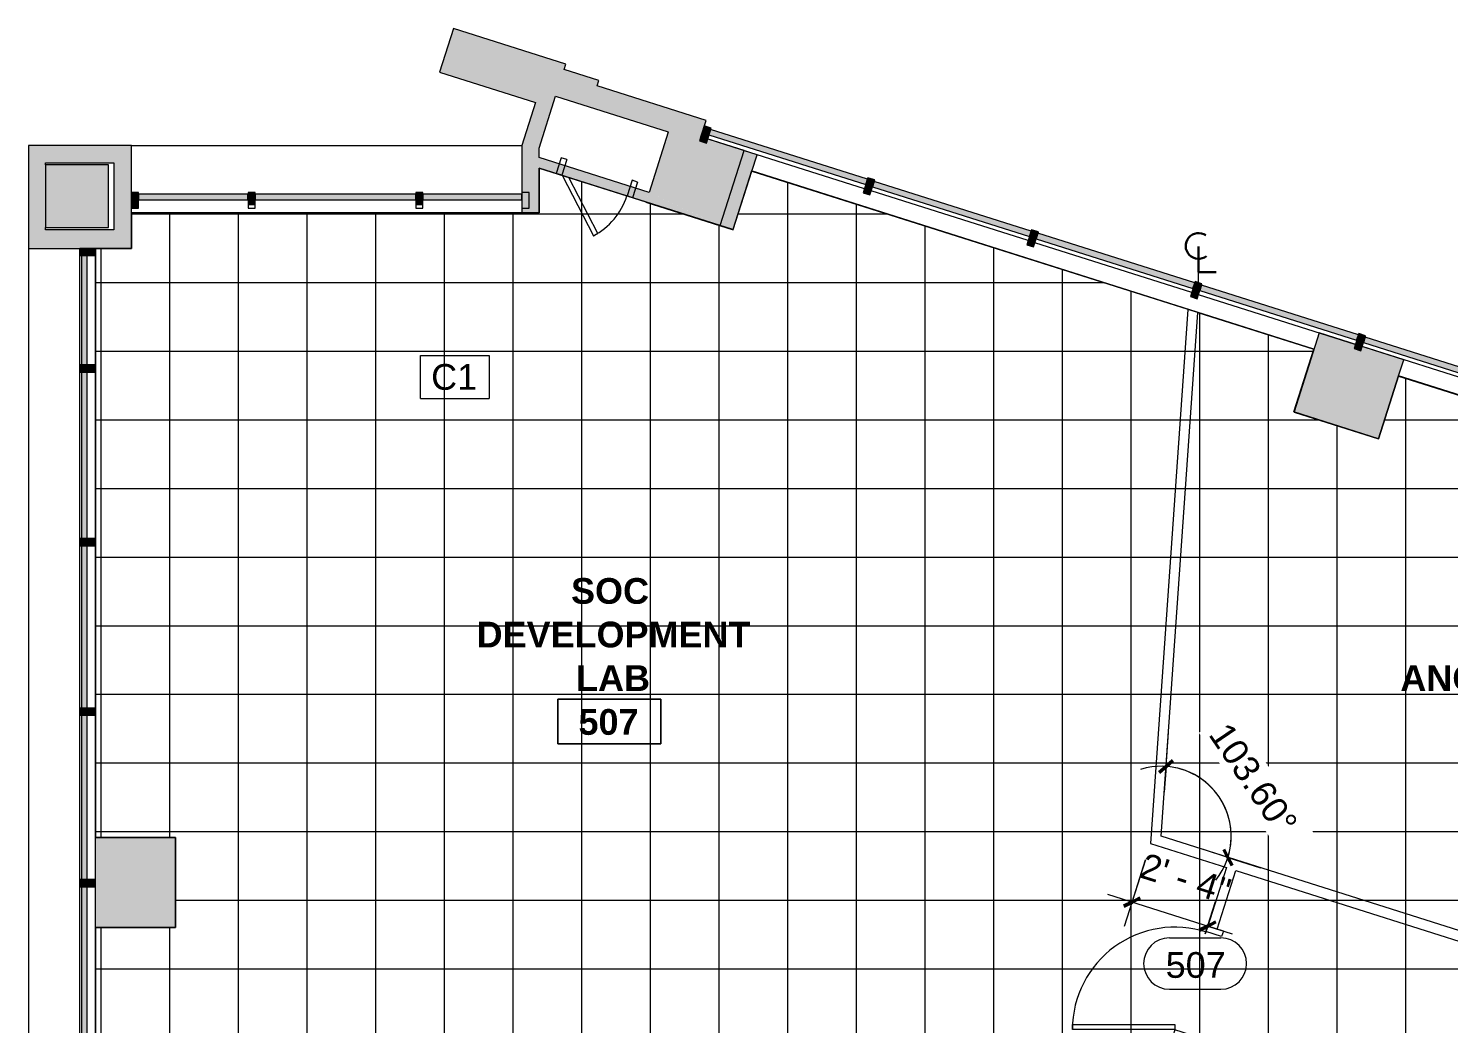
# Model space of a CAD drawing. Header units: inches. Extents: x 381 to 2249, y -1781 to -36.
# Drawn here: x 392.5 to 888.8, y -384 to -36 of the extents above; entities that cross this region are included whole.
import ezdxf

# ---------------------------------------------------------------- set-up
doc = ezdxf.new("R2010")
doc.units = ezdxf.units.IN
doc.header["$MEASUREMENT"] = 0
for name, color, linetype, lineweight in [('A-ANNO-DIMS', 211, 'Continuous', 9), ('A-ANNO-DIMS-96', 211, 'Continuous', 9), ('A-ANNO-KEYN', 231, 'Continuous', 9), ('A-ANNO-NOTE', 131, 'Continuous', 9), ('A-AREA-IDEN', 2, 'Continuous', 9), ('A-COLS', 52, 'Continuous', 13), ('A-DETL', 90, 'Continuous', 9), ('A-DETL-GENF', 92, 'Continuous', 9), ('A-DETL-THIN', 151, 'Continuous', 9), ('A-DOOR', 31, 'Continuous', 13), ('A-DOOR-FRAM', 31, 'Continuous', 20), ('A-DOOR-IDEN', 31, 'Continuous', 9), ('A-GLAZ-CURT', 52, 'Continuous', 13), ('A-GLAZ-CWMG', 51, 'Continuous', 13), ('A-WALL', 113, 'Continuous', 13), ('I-WALL', 2, 'Continuous', 13)]:
    doc.layers.add(name, color=color, linetype=linetype, lineweight=lineweight)
doc.styles.add('Arial', font='arial.ttf', dxfattribs={"height": 9})
doc.styles.add('Swis721 Lt BT', font='swissl.ttf', dxfattribs={"height": 9})
doc.styles.add('Swis721 Lt BT_B', font='', dxfattribs={"height": 9})
doc.styles.get('Swis721 Lt BT_B').set_extended_font_data('Swis721 Lt BT', bold=True)
doc.dimstyles.new('OTJ_-_3_32__Linear__1__Tolerance', dxfattribs={"dimscale": 12, "dimtxt": 9.497835, "dimasz": 0.375, "dimexe": 0.75, "dimexo": 0.5, "dimgap": 0.5, "dimtad": 1, "dimdec": 0, "dimzin": 3, "dimdsep": 46, "dimlunit": 4, "dimtxsty": 'Swis721 Lt BT', "dimblk1": 'OBLIQUE', "dimblk2": 'OBLIQUE', "dimsah": 1, "dimcen": 0.09, "dimdle": 0.75, "dimazin": 0, "dimtfac": 1, "dimtdec": 4, "dimtix": 1, "dimtmove": 0, "dimatfit": 3, "dimfxl": 1, "dimtvp": 1, "dimfrac": 2, "dimtolj": 1, "dimtzin": 0, "dimarcsym": 2})
doc.dimstyles.new('OTJ_-_Angular_-_3_32_', dxfattribs={"dimscale": 12, "dimtxt": 9.497835, "dimasz": 0.375, "dimexe": 0.75, "dimexo": 0.5, "dimgap": 0.5, "dimtad": 1, "dimdec": 1, "dimrnd": 0.5, "dimzin": 0, "dimdsep": 46, "dimlunit": 5, "dimtxsty": 'Swis721 Lt BT', "dimblk1": 'OBLIQUE', "dimblk2": 'OBLIQUE', "dimsah": 1, "dimcen": 0.09, "dimdle": 0.75, "dimazin": 0, "dimtfac": 1, "dimtdec": 4, "dimtix": 1, "dimtmove": 0, "dimatfit": 3, "dimfxl": 1, "dimtvp": 1, "dimtfill": 1, "dimfrac": 2, "dimtolj": 1, "dimtzin": 0, "dimarcsym": 2})
pattern_1 = [(0, (-470.073, 619.15), (0, 24), []), (90, (-470.073, 619.15), (-24, 1e-15), [])]

# ---------------------------------------------------------------- blocks, each defined once
blk = doc.blocks.new('System Panel - Glazed 2-5026264-Level 5 CONSTRUCTION')
at = {"layer": 'A-GLAZ-CURT', "lineweight": 9}
blk.add_hatch(color=7, dxfattribs=at).paths.add_polyline_path([(28.75, 0.25), (28.75, 2.25), (-28.75, 2.25), (-28.75, 0.25), (22.85, 0.25)], flags=0)
at = {"layer": 'A-GLAZ-CURT', "color": 8, "lineweight": 20}
for p, q in [((28.75, 2.25), (-28.75, 2.25)), ((-28.75, 2.25), (-28.75, 0.25)), ((-28.75, 0.25), (28.75, 0.25)), ((28.75, 0.25), (28.75, 2.25))]:
    blk.add_line(p, q, dxfattribs=at)
blk = doc.blocks.new('Rectangular Mullion - 2_5_ x 5_ rectangular-5019624-Level 5 CONSTRUCTION')
at = {"layer": 'A-GLAZ-CWMG', "lineweight": 9}
blk.add_hatch(color=7, dxfattribs=at).paths.add_polyline_path([(-2.5, 2.75), (-2.5, -2.75), (0, -2.75), (0, 2.75), (-1.59, 2.75)], flags=0)
at = {"layer": 'A-GLAZ-CWMG', "color": 8, "lineweight": 20}
for p, q in [((0, 2.75), (-2.5, 2.75)), ((-2.5, 2.75), (-2.5, -2.75)), ((0, -2.75), (0, 2.75)), ((-2.5, -2.75), (0, -2.75))]:
    blk.add_line(p, q, dxfattribs=at)
blk = doc.blocks.new('System Panel - Glazed 2-5038000-Level 5 CONSTRUCTION')
at = {"layer": 'A-GLAZ-CURT', "lineweight": 9}
blk.add_hatch(color=7, dxfattribs=at).paths.add_polyline_path([(28.75, 0.25), (28.75, 2.25), (-28.75, 2.25), (-28.75, 0.25), (12.85, 0.25)], flags=0)
at = {"layer": 'A-GLAZ-CURT', "color": 8, "lineweight": 20}
for p, q in [((28.75, 2.25), (-28.75, 2.25)), ((-28.75, 2.25), (-28.75, 0.25)), ((-28.75, 0.25), (28.75, 0.25)), ((28.75, 0.25), (28.75, 2.25))]:
    blk.add_line(p, q, dxfattribs=at)
blk = doc.blocks.new('Walls 16 - Walls 16-5039104-Level 5 CONSTRUCTION')
at = {"layer": 'A-WALL', "lineweight": 9}
blk.add_hatch(color=7, dxfattribs=at).paths.add_polyline_path([(569.72, -100.39), (570.95, -100.39), (570.95, -84.81), (608.32, -96.67), (609.38, -93.33), (570.95, -81.14), (570.95, -77.82), (576.7, -59.71), (626.93, -75.65), (629.3, -68.18), (591.27, -56.11), (591.87, -54.21), (579.67, -50.34), (580.28, -48.43), (541.01, -35.97), (536.17, -51.22), (569.72, -61.87), (564.95, -76.89), (564.98, -100.39)], flags=0)
at = {"layer": 'A-WALL', "color": 8, "lineweight": 20}
for p, q in [((541.01, -35.97), (536.17, -51.22)), ((580.28, -48.43), (541.01, -35.97)), ((579.67, -50.34), (580.28, -48.43)), ((536.17, -51.22), (569.72, -61.87)), ((591.87, -54.21), (579.67, -50.34)), ((591.27, -56.11), (591.87, -54.21)), ((629.3, -68.18), (591.27, -56.11)), ((569.72, -61.87), (564.95, -76.89)), ((570.95, -77.82), (576.7, -59.71)), ((576.7, -59.71), (616.08, -72.2)), ((627.49, -73.91), (629.3, -68.18)), ((564.95, -76.89), (564.95, -100.39)), ((570.95, -81.14), (570.95, -77.82)), ((609.38, -93.33), (570.95, -81.14)), ((570.95, -100.39), (570.95, -84.81)), ((570.95, -84.81), (608.32, -96.67)), ((564.95, -100.39), (570.95, -100.39))]:
    blk.add_line(p, q, dxfattribs=at)
blk = doc.blocks.new('System Panel - Glazed 2-5040567-Level 5 CONSTRUCTION')
at = {"layer": 'A-GLAZ-CURT', "lineweight": 9}
blk.add_hatch(color=7, dxfattribs=at).paths.add_polyline_path([(-19.14, 0.25), (19.14, 0.25), (19.14, 2.25), (-19.14, 2.25)], flags=0)
at = {"layer": 'A-GLAZ-CURT', "color": 8, "lineweight": 20}
for p, q in [((19.14, 2.25), (-19.14, 2.25)), ((-19.14, 2.25), (-19.14, 0.25)), ((-19.14, 0.25), (19.14, 0.25)), ((19.14, 0.25), (19.14, 2.25))]:
    blk.add_line(p, q, dxfattribs=at)
blk = doc.blocks.new('Rectangular Mullion - 2_5_ x 5_ rectangular-5019623-Level 5 CONSTRUCTION')
at = {"layer": 'A-GLAZ-CWMG', "lineweight": 9}
blk.add_hatch(color=7, dxfattribs=at).paths.add_polyline_path([(0, 1.76), (0, -2.75), (-2.5, -2.75), (-2.5, 1.76), (-1.23, 1.76)], flags=0)
at = {"layer": 'A-GLAZ-CWMG', "color": 8, "lineweight": 20}
for p, q in [((-2.5, 2.75), (0, 2.75)), ((-2.5, -2.75), (-2.5, 2.75)), ((0, 2.75), (0, -2.75)), ((0, -2.75), (-2.5, -2.75))]:
    blk.add_line(p, q, dxfattribs=at)
blk = doc.blocks.new('System Panel - Glazed 2-5040822-Level 5 CONSTRUCTION')
at = {"layer": 'A-GLAZ-CURT', "lineweight": 9}
blk.add_hatch(color=7, dxfattribs=at).paths.add_polyline_path([(-28.08, 0.25), (28.08, 0.25), (28.08, 2.25), (-28.08, 2.25)], flags=0)
at = {"layer": 'A-GLAZ-CURT', "color": 8, "lineweight": 20}
for p, q in [((28.08, 2.25), (-28.08, 2.25)), ((-28.08, 2.25), (-28.08, 0.25)), ((-28.08, 0.25), (28.08, 0.25)), ((28.08, 0.25), (28.08, 2.25))]:
    blk.add_line(p, q, dxfattribs=at)
blk = doc.blocks.new('System Panel - Glazed 2-5123284-Level 5 CONSTRUCTION')
at = {"layer": 'A-GLAZ-CURT', "lineweight": 9}
blk.add_hatch(color=7, dxfattribs=at).paths.add_polyline_path([(17.28, 0.25), (17.28, 2.25), (-17.3, 2.25), (-17.3, 0.25)], flags=0)
at = {"layer": 'A-GLAZ-CURT', "color": 8, "lineweight": 20}
for p, q in [((17.3, 2.25), (-17.3, 2.25)), ((-17.3, 2.25), (-17.3, 0.25)), ((-17.3, 0.25), (17.3, 0.25)), ((17.3, 0.25), (17.3, 2.25))]:
    blk.add_line(p, q, dxfattribs=at)
blk = doc.blocks.new('Rectangular Mullion - 2_5_ x 5_ rectangular-V1-Level 5 CONSTRUCTION')
at = {"layer": 'A-GLAZ-CWMG', "color": 8, "lineweight": 20}
for p, q in [((-2.5, 2.75), (0, 2.75)), ((-2.5, -2.75), (-2.5, 2.75)), ((0, 2.75), (0, -2.75)), ((0, -2.75), (-2.5, -2.75))]:
    blk.add_line(p, q, dxfattribs=at)
blk = doc.blocks.new('Rectangular Column - 24_ x 24_ 2-5010604-Level 5 CONSTRUCTION')
at = {"layer": 'A-COLS', "lineweight": 9}
blk.add_hatch(color=7, dxfattribs=at).paths.add_polyline_path([(-11, -11), (11, -11), (11, 11), (-11, 11)], flags=0)
at = {"layer": 'A-COLS', "color": 8, "lineweight": 20}
for p, q in [((11, 11), (-11, 11)), ((-11, 11), (-11, -11)), ((11, -11), (11, 11)), ((-11, -11), (11, -11))]:
    blk.add_line(p, q, dxfattribs=at)
blk = doc.blocks.new('System Panel - Glazed 2-5041578-Level 5 CONSTRUCTION')
at = {"layer": 'A-GLAZ-CURT', "lineweight": 9}
blk.add_hatch(color=7, dxfattribs=at).paths.add_polyline_path([(-19.13, 0.25), (19.13, 0.25), (19.13, 2.25), (-19.13, 2.25)], flags=0)
at = {"layer": 'A-GLAZ-CURT', "color": 8, "lineweight": 20}
for p, q in [((19.13, 2.25), (-19.13, 2.25)), ((-19.13, 2.25), (-19.13, 0.25)), ((-19.13, 0.25), (19.13, 0.25)), ((19.13, 0.25), (19.13, 2.25))]:
    blk.add_line(p, q, dxfattribs=at)
blk = doc.blocks.new('Rectangular Mullion - 2_5_ x 5_ rectangular-V2-Level 5 CONSTRUCTION')
at = {"layer": 'A-GLAZ-CWMG', "lineweight": 9}
blk.add_hatch(color=7, dxfattribs=at).paths.add_polyline_path([(-2.5, -2.25), (-2.5, 2.75), (0, 2.75), (0, -2.75), (-2.5, -2.75)], flags=0)
at = {"layer": 'A-GLAZ-CWMG', "color": 8, "lineweight": 20}
for p, q in [((-2.5, 2.75), (-0.02, 2.75)), ((-2.5, -2.75), (-2.5, 2.75)), ((0, 2.75), (0, -2.75)), ((0, -2.75), (-2.5, -2.75))]:
    blk.add_line(p, q, dxfattribs=at)
blk = doc.blocks.new('System Panel - Glazed 2-5123525-Level 5 CONSTRUCTION')
at = {"layer": 'A-GLAZ-CURT', "lineweight": 9}
blk.add_hatch(color=7, dxfattribs=at).paths.add_polyline_path([(-29.125, 0.25), (29.125, 0.25), (29.125, 2.25), (-29.125, 2.25)], flags=0)
at = {"layer": 'A-GLAZ-CURT', "color": 8, "lineweight": 20}
for p, q in [((29.125, 2.25), (-29.125, 2.25)), ((-29.125, 2.25), (-29.125, 0.25)), ((-29.125, 0.25), (29.125, 0.25)), ((29.125, 0.25), (29.125, 2.25))]:
    blk.add_line(p, q, dxfattribs=at)
blk = doc.blocks.new('System Panel - Glazed 2-5123496-Level 5 CONSTRUCTION')
at = {"layer": 'A-GLAZ-CURT', "lineweight": 9}
blk.add_hatch(color=7, dxfattribs=at).paths.add_polyline_path([(-28.38, 2.25), (-28.38, 0.25), (28.37, 0.25), (28.37, 2.25), (25.14, 2.25)], flags=0)
at = {"layer": 'A-GLAZ-CURT', "color": 8, "lineweight": 20}
for p, q in [((28.37, 2.25), (-28.38, 2.25)), ((-28.38, 2.25), (-28.38, 0.25)), ((-28.38, 0.25), (28.37, 0.25)), ((28.37, 0.25), (28.37, 2.25))]:
    blk.add_line(p, q, dxfattribs=at)
blk = doc.blocks.new('Columns 27 - Columns 4-5095801-Level 5 CONSTRUCTION')
at = {"layer": 'A-COLS', "lineweight": 9}
h = blk.add_hatch(color=7, dxfattribs=at)
h.paths.add_polyline_path([(1403.68, -850.71), (1403.84, -850.23), (1378.88, -838.97), (1403.67, -850.71)], flags=0)
h.paths.add_polyline_path([(1396.55, -821.41), (1412.05, -824.97), (1412.18, -824.56), (1399.94, -822.09)], flags=0)
h.paths.add_polyline_path([(1378.88, -838.97), (1396.55, -821.41), (1385.72, -817.89), (1381.64, -830.47)], flags=0)
at = {"layer": 'A-COLS', "color": 8, "lineweight": 20}
for p, q in [((1385.72, -817.89), (1378.88, -838.97)), ((1412.18, -824.56), (1397.12, -819.67)), ((1403.68, -850.71), (1412.18, -824.56)), ((1377.79, -842.3), (1377.79, -842.32)), ((1377.79, -842.32), (1403.67, -850.73))]:
    blk.add_line(p, q, dxfattribs=at)
blk = doc.blocks.new('Walls 52 - Walls 3-5097386-Level 5 CONSTRUCTION')
at = {"layer": 'A-WALL', "lineweight": 9}
blk.add_line((41.5, -1605.9), (41.5, -1742.38), dxfattribs=at)
blk = doc.blocks.new('Walls 53 - Walls 3-5097398-Level 5 CONSTRUCTION')
at = {"layer": 'A-WALL', "lineweight": 9}
for p, q in [((40.36, -1605.91), (40.36, -2559.92)), ((58.34, -1946.29), (58.34, -1605.91))]:
    blk.add_line(p, q, dxfattribs=at)
blk = doc.blocks.new('Walls 65 - Walls 3-5097582-Level 5 CONSTRUCTION')
at = {"layer": 'A-WALL', "lineweight": 9}
for p, q in [((59.48, -2633.56), (59.48, -2424.65)), ((53.49, -2591.3), (53.49, -2648.8)), ((53.49, -2651.3), (53.49, -2708.8)), ((59.48, -2664.65), (59.48, -2664.58)), ((59.48, -2707.16), (59.48, -2664.65)), ((53.49, -2711.3), (53.49, -2768.8)), ((59.48, -2870.67), (59.48, -2710.76)), ((53.49, -2771.3), (53.49, -2828.8)), ((53.49, -2831.3), (53.49, -2875.7))]:
    blk.add_line(p, q, dxfattribs=at)
blk = doc.blocks.new('Single Flush - OTJ_SOLIDFLUSH_ALUM 2-5039400-Level 5 CONSTRUCTION')
at = {"layer": 'A-DOOR', "lineweight": 20}
for p, q in [((-4.93, 18.59), (-6.17, 17.35)), ((-6.17, 17.35), (9.43, 1.75)), ((11.91, 1.75), (-4.93, 18.59))]:
    blk.add_line(p, q, dxfattribs=at)
at = {"layer": 'A-DOOR', "lineweight": 9}
blk.add_arc((11.91, 1.75), 23.81, 135, 179.9982, dxfattribs=at)
at = {"layer": 'A-DOOR-FRAM'}
for p, q in [((-14, -4), (-14, 1.75)), ((-14, 1.75), (-12, 1.75)), ((-12, -4), (-12, 1.75)), ((12, -4), (12, 1.75)), ((12, 1.75), (14, 1.75)), ((14, -4), (14, 1.75)), ((-14, -4), (-12, -4)), ((12, -4), (14, -4))]:
    blk.add_line(p, q, dxfattribs=at)
blk = doc.blocks.new('Columns 34 - Columns 4-5367114-Level 5 CONSTRUCTION')
at = {"layer": 'A-COLS', "lineweight": 9}
h = blk.add_hatch(color=7, dxfattribs=at)
h.paths.add_polyline_path([(1408.08, -852.14), (1414.72, -831.69), (1414.88, -831.74), (1416.73, -826.04), (1397.12, -819.67), (1396.55, -821.41), (1378.88, -838.97), (1403.84, -850.23), (1403.68, -850.71), (1408.01, -852.11)], flags=0)
h.paths.add_polyline_path([(1403.49, -850.65), (1378.88, -838.97), (1377.79, -842.3), (1399.75, -849.43)], flags=0)
h.paths.add_polyline_path([(1412.05, -824.97), (1396.55, -821.41), (1412.18, -824.56)], flags=0)
at = {"layer": 'A-COLS', "color": 8, "lineweight": 20}
for p, q in [((1385.72, -817.89), (1378.88, -838.97)), ((1416.73, -826.04), (1397.12, -819.67)), ((1414.88, -831.74), (1416.73, -826.04)), ((1408.24, -852.17), (1414.88, -831.74)), ((1377.79, -842.3), (1377.79, -842.32)), ((1377.79, -842.32), (1408.23, -852.21))]:
    blk.add_line(p, q, dxfattribs=at)
blk = doc.blocks.new('Walls 123 - Walls 1-5527625-Level 5 CONSTRUCTION')
at = {"layer": 'A-WALL', "lineweight": 9}
h = blk.add_hatch(color=7, dxfattribs=at)
h.paths.add_polyline_path([(41.45, -481.89), (59.47, -481.89), (59.44, -445.95), (23.47, -445.95), (23.47, -481.89)], flags=0)
h.paths.add_polyline_path([(29.44, -475.4), (29.44, -451.99), (53.3, -451.99), (53.3, -475.4), (41.45, -475.4)], flags=0)
at = {"layer": 'A-WALL', "color": 8, "lineweight": 20}
for p, q in [((59.47, -445.95), (23.47, -445.95)), ((23.47, -445.95), (23.47, -481.89)), ((59.47, -481.89), (59.47, -445.95)), ((29.44, -452.64), (29.44, -451.99)), ((29.44, -451.99), (53.3, -451.99)), ((53.3, -451.99), (53.3, -475.4)), ((29.44, -475.4), (29.44, -474.64)), ((53.3, -475.4), (29.44, -475.4)), ((23.47, -481.89), (59.47, -481.89))]:
    blk.add_line(p, q, dxfattribs=at)
blk = doc.blocks.new('Columns 68 - Columns 4-5528818-Level 5 CONSTRUCTION')
at = {"layer": 'A-COLS', "lineweight": 9}
blk.add_hatch(color=7, dxfattribs=at).paths.add_polyline_path([(1404.94, -852.69), (1412.08, -830.75), (1412.17, -830.75), (1413.99, -825.15), (1384.48, -815.57), (1375.53, -843.13), (1382.4, -845.37)], flags=0)
at = {"layer": 'A-COLS', "color": 8, "lineweight": 20}
for p, q in [((1384.48, -815.57), (1375.53, -843.13)), ((1413.99, -825.15), (1384.48, -815.57)), ((1412.16, -830.77), (1413.99, -825.15)), ((1405.03, -852.72), (1412.16, -830.78)), ((1375.52, -843.16), (1405.02, -852.75))]:
    blk.add_line(p, q, dxfattribs=at)
blk = doc.blocks.new('Columns 70 - Columns 4-5528842-Level 5 CONSTRUCTION')
at = {"layer": 'A-COLS', "lineweight": 9}
blk.add_hatch(color=7, dxfattribs=at).paths.add_polyline_path([(1387.87, -844.26), (1404.94, -849.81), (1414.67, -819.86), (1387.91, -811.17), (1378.18, -841.11), (1378.39, -841.18)], flags=0)
at = {"layer": 'A-COLS', "color": 8, "lineweight": 20}
for p, q in [((1387.91, -811.17), (1378.18, -841.11)), ((1388.09, -811.22), (1387.91, -811.17)), ((1414.67, -819.86), (1388.09, -811.22)), ((1404.94, -849.81), (1414.67, -819.86)), ((1378.18, -841.11), (1378.36, -841.17)), ((1378.36, -841.17), (1404.94, -849.81))]:
    blk.add_line(p, q, dxfattribs=at)
blk = doc.blocks.new('Single Flush - OTJ_SOLIDFLUSH_ALUM-5892448-Level 5 CONSTRUCTION')
at = {"layer": 'A-DOOR', "lineweight": 20}
for p, q in [((16.24, -2.28), (17.91, -1.75)), ((27.01, -36.43), (16.24, -2.28)), ((17.91, -1.75), (28.68, -35.9)), ((28.68, -35.9), (27.01, -36.43))]:
    blk.add_line(p, q, dxfattribs=at)
at = {"layer": 'A-DOOR', "lineweight": 9}
blk.add_arc((17.91, -1.75), 35.81, 179.5, 287.5, dxfattribs=at)
at = {"layer": 'A-DOOR-FRAM'}
for p, q in [((-20, 4), (-20, -1.75)), ((-20, 4), (-18, 4)), ((-18, 4), (-18, -1.75)), ((18, 4), (18, -1.75)), ((18, 4), (20, 4)), ((20, 4), (20, -1.75)), ((-20, -1.75), (-18, -1.75)), ((18, -1.75), (20, -1.75))]:
    blk.add_line(p, q, dxfattribs=at)
blk = doc.blocks.new('DIMBLOCK4-Level 5 CONSTRUCTION')
at = {"layer": 'A-ANNO-DIMS-96'}
for p, q in [((782.88, -326.7), (775.47, -350.05)), ((778.2, -341.47), (782.88, -326.7)), ((769.62, -338.75), (813.24, -352.59)), ((803.81, -352.56), (807.38, -341.29)), ((804.66, -349.87), (803.81, -352.56))]:
    blk.add_line(p, q, dxfattribs=at)
at = {"layer": 'A-ANNO-DIMS-96', "lineweight": 50}
for p, q in [((778.2, -341.47), (775.37, -342.94)), ((778.2, -341.47), (781.02, -340.01)), ((804.66, -349.87), (801.84, -351.34)), ((804.66, -349.87), (807.49, -348.41))]:
    blk.add_line(p, q, dxfattribs=at)
at = {"layer": 'A-ANNO-DIMS-96', "color": 0, "insert": (783.01, -324.1), "char_height": 9, "width": 34.9159, "attachment_point": 1, "rotation": 342.3962, "line_spacing_factor": 1.005062, "style": 'Swis721 Lt BT'}
blk.add_mtext('2\' - 4"', dxfattribs=at)
blk = doc.blocks.new('_Oblique')
at = {"color": 0, "linetype": 'ByBlock', "lineweight": -2}
blk.add_line((-0.5, -0.5), (0.5, 0.5), dxfattribs=at)
blk = doc.blocks.new('Centerline - Centerline-43150-Level 5 CONSTRUCTION')
at = {"layer": 'A-ANNO-NOTE', "lineweight": 30}
for p, q in [((0, 0.0259), (0, -0.0678)), ((0, -0.0678), (0.0642, -0.0678))]:
    blk.add_line(p, q, dxfattribs=at)
blk.add_arc((0, 0.0273), 0.0469, 55.7755, 308.0372, dxfattribs=at)
blk = doc.blocks.new('Room Tag - Room Name and Number-3379422-Level 5 CONSTRUCTION')
at = {"layer": 'A-AREA-IDEN'}
for p, q in [((-0.1881, -0.1636), (-0.1881, -0.0018)), ((-0.1881, -0.0018), (0.1869, -0.0018)), ((0.1869, -0.0018), (-0.1881, -0.0018)), ((-0.1881, -0.0018), (-0.1881, -0.1636)), ((0.1869, -0.0018), (0.1869, -0.1636)), ((0.1869, -0.1636), (0.1869, -0.0018)), ((0.1869, -0.1636), (-0.1881, -0.1636)), ((-0.1881, -0.1636), (0.1869, -0.1636))]:
    blk.add_line(p, q, dxfattribs=at)
blk = doc.blocks.new('Door Tag - Door Tag-41184-Level 5 CONSTRUCTION')
at = {"layer": 'A-DOOR-IDEN'}
for p, q in [((-0.09375, 0.09375), (0.09375, 0.09375)), ((-0.09375, -0.09375), (0.09375, -0.09375))]:
    blk.add_line(p, q, dxfattribs=at)
for centre, start, end in [((-0.09375, 0), 90, 270), ((0.09375, 0), 270, 90)]:
    blk.add_arc(centre, 0.09375, start, end, dxfattribs=at)
blk = doc.blocks.new('DIMBLOCK9-Level 5 CONSTRUCTION')
at = {"layer": 'A-ANNO-DIMS-96'}
for p, q in [((790.09, -294.06), (790.93, -282.09)), ((790.09, -294.06), (789.46, -303.04)), ((811.71, -325.88), (803.13, -323.16)), ((811.71, -325.88), (811.71, -325.88)), ((811.71, -325.88), (823.15, -329.51))]:
    blk.add_line(p, q, dxfattribs=at)
at = {"layer": 'A-ANNO-DIMS-96', "lineweight": 50}
for p, q in [((790.09, -294.06), (792.49, -291.97)), ((790.09, -294.06), (787.69, -296.15)), ((811.71, -325.88), (810.25, -323.05)), ((811.71, -325.88), (813.18, -328.7))]:
    blk.add_line(p, q, dxfattribs=at)
at = {"layer": 'A-ANNO-DIMS-96'}
for start, end in [(321.3293, 107.0669), (342.3962, 86)]:
    blk.add_arc((788.38, -318.48), 24.48, start, end, dxfattribs=at)
at = {"layer": 'A-ANNO-DIMS-96', "color": 0, "insert": (812.13, -277.82), "char_height": 9, "width": 48.6651, "attachment_point": 1, "rotation": 304.1981, "line_spacing_factor": 1.005062, "style": 'Swis721 Lt BT', "bg_fill": 3, "box_fill_scale": 1.25, "bg_fill_color": 256, "bg_fill_true_color": 13158600, "bg_fill_transparency": 0}
blk.add_mtext('103.60°', dxfattribs=at)
blk = doc.blocks.new('Keynote Tag - Keynote Number - Boxed-135510-Level 5 CONSTRUCTION')
at = {"layer": 'A-ANNO-KEYN'}
for p, q in [((-0.125, -0.0792), (-0.125, 0.0781)), ((-0.125, 0.0781), (0.125, 0.0781)), ((0.125, 0.0781), (0.125, -0.0792)), ((-0.125, -0.0792), (0.125, -0.0792))]:
    blk.add_line(p, q, dxfattribs=at)

msp = doc.modelspace()

# ---------------------------------------------------------------- hatches: boundary and pattern name
at = {"layer": 'A-DETL-GENF'}
h = msp.add_hatch(dxfattribs=at)
h.set_pattern_fill('FP2_8', color=254, style=0, pattern_type=2)
h.set_pattern_definition(pattern_1)
h.paths.add_polyline_path([(1693.61, -1569.08), (1706.52, -1565.62), (1706.52, -1572.54), (1697.9, -1570.23)], flags=0)
h.paths.add_polyline_path([(1966.79, -1714.89), (2156.27, -1714.89), (2156.27, -1691.16), (2179.45, -1691.16), (2179.44, -1516.48), (2156.27, -1516.48), (2156.29, -1485.24), (2179.45, -1485.24), (2179.45, -1324.3), (2156.29, -1324.3), (2156.29, -1293.32), (2179.45, -1293.32), (2179.45, -1180.35), (2156.29, -1180.35), (2156.29, -1149.41), (2179.45, -1149.41), (2179.45, -805.57), (2173.15, -805.57), (2168.37, -820.66), (2142.16, -812.31), (2152.38, -780.14), (2174.01, -787), (2230.07, -611.24), (2208.83, -604.46), (2215.28, -584.24), (2013.19, -520.11), (2006.81, -540.12), (1980.87, -531.89), (1987.29, -511.65), (1784.64, -447.35), (1777.69, -469.28), (1751.74, -461.04), (1758.7, -439.12), (1555.91, -374.78), (1548.95, -396.7), (1522.98, -388.45), (1529.94, -366.54), (1327.96, -302.46), (1321.01, -324.38), (1291.44, -315), (1298.43, -292.99), (1100.12, -230.07), (1093.1, -252.06), (1063.58, -242.7), (1063.58, -242.61), (1063.54, -242.59), (1065.93, -235.08), (1052.71, -234.48), (1054.8, -227.88), (1065.95, -235.01), (1070.5, -220.67), (871.37, -157.5), (864.38, -179.51), (834.76, -170.08), (841.71, -148.16), (645.34, -85.85), (638.83, -106.37), (570.95, -84.81), (570.95, -100.41), (428.47, -100.41), (428.44, -112.91), (415.97, -112.91), (416.01, -318.91), (443.92, -318.91), (443.92, -350.39), (415.97, -350.39), (416.01, -556.89), (425.98, -556.89), (425.96, -592.8), (416.01, -592.8), (416.01, -799.14), (443.96, -799.14), (443.96, -828.61), (416.01, -828.61), (416.01, -1066.89), (428.3, -1066.89), (428.34, -1079.39), (872.22, -1079.39), (872.22, -1064.69), (901.93, -1064.69), (901.93, -1102.88), (971.1, -1102.88), (971.1, -1319.33), (1027.07, -1319.33), (1027.07, -1421.16), (1185.5, -1421.16), (1185.5, -1393.33), (1212.77, -1393.33), (1212.77, -1133.84), (1190.11, -1133.84), (1190.11, -1104.09), (1215.81, -1104.09), (1215.81, -936.89), (1199.31, -936.89), (1199.31, -936.96), (965.95, -936.96), (965.95, -886.75), (971.3, -886.75), (971.3, -718.53), (964.12, -716.25), (973.16, -687.74), (1001.71, -696.8), (1000.56, -700.43), (1099.69, -731.88), (1130.85, -633.65), (1815.84, -850.98), (1796.65, -911.47), (1682.72, -875.14), (1682.72, -1131.82), (1707.36, -1131.82), (1707.36, -1198.32), (1682.72, -1198.32), (1682.72, -1272.37), (1706.75, -1272.37), (1706.77, -1294.33), (1707.38, -1294.33), (1707.38, -1306.76), (1742.76, -1306.76), (1742.76, -1443.86), (1682.76, -1443.86), (1682.76, -1485.46), (1722.03, -1485.46), (1722, -1514.46), (1693.61, -1514.46), (1693.61, -1691.19), (1707.22, -1691.19), (1707.22, -1714.89), (1915.45, -1714.89), (1915.45, -1691.17), (1947.18, -1691.17), (1947.18, -1714.89)], flags=0)
h.paths.add_polyline_path([(1706.52, -1602.54), (1693.61, -1599.08), (1706.52, -1595.62)], flags=0)
h.paths.add_polyline_path([(993.83, -1096.9), (966.47, -1096.9), (966.47, -1067.65), (993.83, -1067.65)], flags=0)
h.paths.add_polyline_path([(953.56, -1087.5), (953.56, -1080.55), (966.46, -1084.05), (953.7, -1087.47)], flags=0)
h.paths.add_polyline_path([(681.72, -1074.06), (659.47, -1074.06), (659.47, -1050.06), (683.47, -1050.06), (683.47, -1074.06)], flags=0)
h.paths.add_polyline_path([(953.56, -1057.47), (953.56, -1050.55), (966.42, -1054.02), (965.95, -1054.15)], flags=0)
h.paths.add_polyline_path([(1853.12, -1019.06), (1830.23, -1011.8), (1837.53, -988.81), (1860.42, -996.07), (1855.43, -1011.8)], flags=0)
h.paths.add_polyline_path([(705.93, -831.68), (645.56, -831.68), (645.56, -802.15), (706.31, -802.18), (706.31, -829.68), (705.93, -829.68), (705.93, -829.94)], flags=0)
h.paths.add_polyline_path([(1942.16, -749.9), (1941.92, -749.83), (1941.9, -749.87), (1910.46, -739.85), (1923.17, -699.81), (1954.86, -709.87), (1942.16, -749.87)], flags=0)
h.paths.add_polyline_path([(659.64, -587.75), (659.64, -563.75), (683.64, -563.75), (683.64, -587.75)], flags=0)
h.paths.add_polyline_path([(1046.83, -295.7), (1033.48, -295.09), (1035.57, -288.49)], flags=0)
h = msp.add_hatch(dxfattribs=at)
h.set_pattern_fill('FP2_8', color=254, style=0, pattern_type=2)
h.set_pattern_definition(pattern_1)
h.paths.add_polyline_path([(1185.5, -1421.16), (1185.5, -1421.16), (1185.5, -1393.33), (1185.5, -1393.34), (1185.5, -1410.64)], flags=0)
h.paths.add_polyline_path([(1707.38, -1306.76), (1707.38, -1294.33), (1706.77, -1294.33), (1706.75, -1306.76)], flags=0)
h.paths.add_polyline_path([(1046.28, -936.96), (1199.31, -936.96), (1199.31, -936.89), (965.95, -936.89), (965.97, -936.96), (989.57, -936.96)], flags=0)
h.paths.add_polyline_path([(705.93, -829.68), (706.31, -829.68), (706.31, -802.18), (705.93, -802.18), (705.93, -829.51)], flags=0)
h.paths.add_polyline_path([(2168.37, -820.66), (2173.15, -805.57), (2173.02, -805.57), (2168.23, -820.62), (2168.31, -820.64)], flags=0)
h.paths.add_polyline_path([(1942.16, -749.9), (1954.83, -709.86), (1923.16, -699.81), (1918.57, -714.44), (1923.21, -699.88), (1954.66, -709.87), (1941.95, -749.84), (1942.06, -749.87)], flags=0)
h.paths.add_polyline_path([(416.01, -592.89), (416.01, -592.8), (415.98, -592.8), (415.98, -592.89)], flags=0)
h.paths.add_polyline_path([(1093.14, -252.08), (1100.12, -230.07), (1100.05, -230.04), (1093.09, -251.97), (1063.61, -242.61), (1063.58, -242.7), (1093.1, -252.06)], flags=0)
h.paths.add_polyline_path([(864.38, -179.51), (871.37, -157.49), (871.28, -157.46), (864.31, -179.46), (864.31, -179.49)], flags=0)
h.paths.add_polyline_path([(638.83, -106.37), (645.34, -85.85), (645.18, -85.8), (638.67, -106.3), (638.67, -106.32)], flags=0)

# ---------------------------------------------------------------- linework, layer by layer
at = {"layer": 'A-DETL', "lineweight": 13}
for p, q in [((428.43, -100.39), (564.95, -100.39)), ((415.97, -1064.14), (415.97, -114.14)), ((801.46, -124.9), (801.46, -115.9)), ((784.7, -320.98), (811.17, -329.38))]:
    msp.add_line(p, q, dxfattribs=at)
at = {"layer": 'A-DETL-THIN'}
for p, q in [((638.67, -106.3), (570.95, -84.81)), ((570.95, -84.81), (570.95, -100.41)), ((645.18, -85.8), (638.67, -106.3)), ((841.71, -148.16), (645.18, -85.8)), ((570.95, -100.41), (428.47, -100.41)), ((428.47, -100.41), (428.47, -112.91)), ((428.47, -112.91), (415.97, -112.91)), ((415.97, -112.91), (415.97, -318.91)), ((834.76, -170.08), (841.71, -148.16)), ((871.28, -157.46), (864.31, -179.46)), ((1070.5, -220.67), (871.28, -157.46)), ((864.31, -179.46), (834.76, -170.08)), ((415.97, -318.91), (443.92, -318.91)), ((443.92, -318.91), (443.92, -350.39)), ((443.92, -350.39), (415.97, -350.39)), ((415.97, -350.39), (415.97, -556.89))]:
    msp.add_line(p, q, dxfattribs=at)
at = {"layer": 'I-WALL'}
for p, q in [((797.76, -134.22), (784.7, -320.98)), ((788.38, -318.48), (801.19, -135.3)), ((801.19, -135.3), (797.76, -134.22)), ((784.7, -320.98), (811.17, -329.38)), ((980.01, -379.28), (788.38, -318.48)), ((811.17, -329.38), (804.65, -349.93)), ((807.98, -350.98), (814.5, -330.44)), ((814.5, -330.44), (978.95, -382.61)), ((804.65, -349.93), (807.98, -350.98))]:
    msp.add_line(p, q, dxfattribs=at)

# ---------------------------------------------------------------- block references
at = {"layer": 'A-ANNO-KEYN', "xscale": 95.99999999999994, "yscale": 95.99999999999994, "zscale": 95.99999999999994}
msp.add_blockref('Keynote Tag - Keynote Number - Boxed-135510-Level 5 CONSTRUCTION', (541.52, -157.8), dxfattribs=at)
at = {"layer": 'A-ANNO-NOTE', "xscale": 96, "yscale": 96, "zscale": 96}
msp.add_blockref('Centerline - Centerline-43150-Level 5 CONSTRUCTION', (801.46, -114.67), dxfattribs=at)
at = {"layer": 'A-AREA-IDEN', "xscale": 95.99999999999994, "yscale": 95.99999999999994, "zscale": 95.99999999999994}
msp.add_blockref('Room Tag - Room Name and Number-3379422-Level 5 CONSTRUCTION', (595.62, -270.39), dxfattribs=at)
at = {"layer": 'A-COLS', "lineweight": 9}
for name, p, rotation in [('Columns 34 - Columns 4-5367114-Level 5 CONSTRUCTION', (-775.27, 736.07), 0.3967009999964257), ('Columns 27 - Columns 4-5095801-Level 5 CONSTRUCTION', (-775.27, 736.07), 0.3967009999964257), ('Columns 68 - Columns 4-5528818-Level 5 CONSTRUCTION', (-546.51, 663.49), 0.3967009999964257), ('Columns 70 - Columns 4-5528842-Level 5 CONSTRUCTION', (-1154.86, 23.67), 18.00000000000032)]:
    msp.add_blockref(name, p, dxfattribs=dict(at, rotation=rotation))
msp.add_blockref('Rectangular Column - 24_ x 24_ 2-5010604-Level 5 CONSTRUCTION', (409.43, -94.64), dxfattribs=at)
at = {"layer": 'A-DOOR'}
for name, p, rotation in [('Single Flush - OTJ_SOLIDFLUSH_ALUM 2-5039400-Level 5 CONSTRUCTION', (590.85, -89.28), 162.396186574362), ('Single Flush - OTJ_SOLIDFLUSH_ALUM-5892448-Level 5 CONSTRUCTION', (800.26, -369.52), 252.396186574362)]:
    msp.add_blockref(name, p, dxfattribs=dict(at, rotation=rotation))
at = {"layer": 'A-DOOR-IDEN', "xscale": 95.99999999999994, "yscale": 95.99999999999994, "zscale": 95.99999999999994}
msp.add_blockref('Door Tag - Door Tag-41184-Level 5 CONSTRUCTION', (800.26, -363), dxfattribs=at)
at = {"layer": 'A-GLAZ-CURT', "lineweight": 9}
for name, p, rotation in [('System Panel - Glazed 2-5038000-Level 5 CONSTRUCTION', (657.65, -82.16), 342.396186574362), ('System Panel - Glazed 2-5026264-Level 5 CONSTRUCTION', (714.84, -100.3), 342.396186574362), ('System Panel - Glazed 2-5026264-Level 5 CONSTRUCTION', (772.03, -118.45), 342.396186574362), ('System Panel - Glazed 2-5041578-Level 5 CONSTRUCTION', (413.22, -134.51), 89.9999999999994), ('System Panel - Glazed 2-5026264-Level 5 CONSTRUCTION', (829.22, -136.59), 342.396186574362), ('System Panel - Glazed 2-5026264-Level 5 CONSTRUCTION', (886.41, -154.74), 342.396186574362), ('System Panel - Glazed 2-5123525-Level 5 CONSTRUCTION', (413.22, -185.26), 89.9999999999994), ('System Panel - Glazed 2-5123496-Level 5 CONSTRUCTION', (413.22, -245.26), 89.9999999999994), ('System Panel - Glazed 2-5026264-Level 5 CONSTRUCTION', (413.22, -304.89), 89.9999999999994), ('System Panel - Glazed 2-5026264-Level 5 CONSTRUCTION', (413.22, -364.89), 89.9999999999994)]:
    msp.add_blockref(name, p, dxfattribs=dict(at, rotation=rotation))
for name, p in [('System Panel - Glazed 2-5040567-Level 5 CONSTRUCTION', (450.07, -96.14)), ('System Panel - Glazed 2-5040822-Level 5 CONSTRUCTION', (499.79, -96.14)), ('System Panel - Glazed 2-5123284-Level 5 CONSTRUCTION', (547.67, -96.14))]:
    msp.add_blockref(name, p, dxfattribs=at)
at = {"layer": 'A-GLAZ-CWMG', "lineweight": 9}
for p, rotation in [((627.87, -72.7), 162.396186574362), ((685.06, -90.85), 162.396186574362), ((428.43, -96.14), 180), ((742.25, -109), 162.396186574362), ((799.44, -127.14), 162.396186574362), ((856.63, -145.29), 162.396186574362), ((413.22, -156.14), 269.9999999999994), ((413.22, -216.89), 269.9999999999994), ((413.22, -276.14), 269.9999999999994), ((413.22, -336.14), 269.9999999999994)]:
    msp.add_blockref('Rectangular Mullion - 2_5_ x 5_ rectangular-5019624-Level 5 CONSTRUCTION', p, dxfattribs=dict(at, rotation=rotation))
at = {"layer": 'A-GLAZ-CWMG', "lineweight": 9, "extrusion": (0, 0, -1)}
for name, p, rotation in [('Rectangular Mullion - 2_5_ x 5_ rectangular-5019623-Level 5 CONSTRUCTION', (-471.72, -96.14), 180), ('Rectangular Mullion - 2_5_ x 5_ rectangular-5019623-Level 5 CONSTRUCTION', (-530.37, -96.14), 180), ('Rectangular Mullion - 2_5_ x 5_ rectangular-V1-Level 5 CONSTRUCTION', (-567.47, -96.14), 180), ('Rectangular Mullion - 2_5_ x 5_ rectangular-V2-Level 5 CONSTRUCTION', (-413.22, -112.89), 90.0000000000006)]:
    msp.add_blockref(name, p, dxfattribs=dict(at, rotation=rotation))
at = {"layer": 'A-WALL', "lineweight": 9}
for name, p in [('Walls 16 - Walls 16-5039104-Level 5 CONSTRUCTION', (0, 0)), ('Walls 123 - Walls 1-5527625-Level 5 CONSTRUCTION', (369, 369)), ('Walls 53 - Walls 3-5097398-Level 5 CONSTRUCTION', (352.11, 1493.03))]:
    msp.add_blockref(name, p, dxfattribs=at)
for name, p, rotation in [('Walls 52 - Walls 3-5097386-Level 5 CONSTRUCTION', (2170.85, -35.55), 270.0000000000001), ('Walls 65 - Walls 3-5097582-Level 5 CONSTRUCTION', (3399.56, -897.34), 252.3961828634399)]:
    msp.add_blockref(name, p, dxfattribs=dict(at, rotation=rotation))

# ---------------------------------------------------------------- texts
at = {"layer": 'A-ANNO-KEYN', "insert": (533.23, -153.35), "char_height": 9, "width": 19.695, "attachment_point": 1, "style": 'Arial'}
msp.add_mtext('C1', dxfattribs=at)
at = {"layer": 'A-AREA-IDEN', "char_height": 9, "attachment_point": 1, "style": 'Swis721 Lt BT_B'}
for s, insert, width in [('SOC', (582.13, -228.18), 32.724), ('DEVELOPMENT', (549.13, -243.43), 112.413), ('LAB', (583.88, -258.68), 28.482), ('ANOMALY RM', (871.99, -258.68), 101.202), ('507', (584.73, -274), 25.452)]:
    msp.add_mtext(s, dxfattribs=dict(at, insert=insert, width=width))
at = {"layer": 'A-DOOR-IDEN', "insert": (789.96, -358.98), "char_height": 9, "width": 24.543, "attachment_point": 1, "style": 'Swis721 Lt BT'}
msp.add_mtext('507', dxfattribs=at)

# ---------------------------------------------------------------- dimensions: what is measured, and where the dimension line sits
at = {"layer": 'A-ANNO-DIMS'}
dim = msp.add_linear_dim(base=(804.66, -349.87), p1=(784.7, -320.98), p2=(805.62, -346.84), angle=342.3962, dimstyle='OTJ_-_3_32__Linear__1__Tolerance', override={"dimpost": '<>', "dimfxl": 33.265356}, dxfattribs=at)
dim.commit()
dim.dimension.update_dxf_attribs({"geometry": 'DIMBLOCK4-Level 5 CONSTRUCTION', "text_midpoint": (794.6, -335.66)})

# ---------------------------------------------------------------- next in the draw order: dimensions: what is measured, and where the dimension line sits
dim = msp.add_angular_dim_3p(base=(811.8, -311.35), center=(788.38, -318.48), p1=(828.87, -331.32), p2=(791.34, -276.1), dimstyle='OTJ_-_Angular_-_3_32_', override={"dimpost": '<>', "dimfxl": 66.763956}, dxfattribs=at)
dim.commit()
dim.dimension.update_dxf_attribs({"geometry": 'DIMBLOCK9-Level 5 CONSTRUCTION', "text_midpoint": (817.42, -298.75)})

doc.saveas('drawing.dxf')
